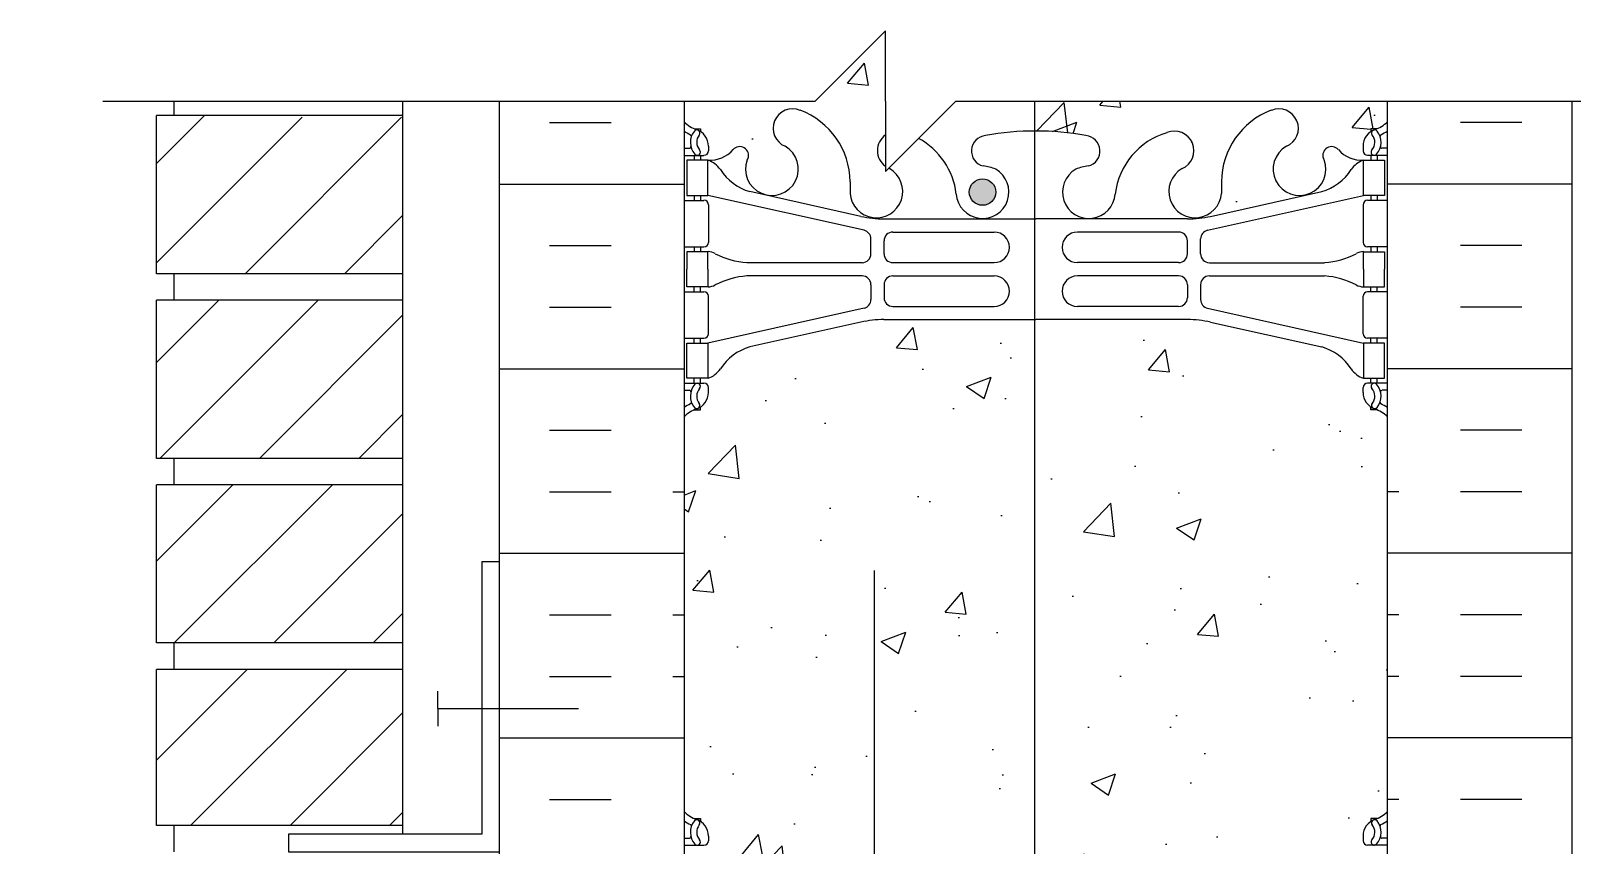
# Model space of a CAD drawing. Header units: inches. Extents: x 112.5 to 171.6, y -23.4 to 65.9.
# Drawn here: x 125.84 to 147.75, y 47.45 to 59.03 of the extents above; entities that cross this region are included whole.
import ezdxf

# ---------------------------------------------------------------- set-up
doc = ezdxf.new("R2010")
doc.units = ezdxf.units.IN
doc.header["$LTSCALE"] = 0.5
doc.header["$MEASUREMENT"] = 0
for name, color, linetype in [('HATCH', 12, 'Continuous'), ('line25', 2, 'Continuous'), ('LINE3', 3, 'Continuous'), ('LINE50', 5, 'Continuous'), ('LINE9', 9, 'Continuous'), ('TEXT', 4, 'Continuous'), ('Web_Edge', 9, 'Continuous')]:
    doc.layers.add(name, color=color, linetype=linetype)

msp = doc.modelspace()

# ---------------------------------------------------------------- hatches: boundary and pattern name
at = {"layer": 'HATCH', "linetype": 'Continuous'}
h = msp.add_hatch(dxfattribs=at)
h.set_pattern_fill('AR-CONC', color=256, scale=0.5)
h.paths.add_polyline_path([(145.121, 57.258), (144.885, 57.258), (144.885, 57.188), (145.08, 57.188), (145.08, 56.688), (144.78, 56.688), (144.78, 57.188, -0.231745), (144.423, 57.339, 0.834349), (144.211, 57.214), (144.223, 57.192, -0.454616), (143.953, 56.696), (144.187, 56.743), (142.606, 56.39, -0.054974), (142.279, 56.354), (140.877, 56.361, -0.767802), (140.69, 57.061, -0.055617), (140.87, 57.107, 0.843243), (140.835, 57.539, 0.047544), (140.121, 57.604, 0.001137), (140.104, 57.604), (140.104, 58.028), (145.121, 58.028)])
h.paths.add_polyline_path([(144.885, 57.595), (144.885, 57.637), (144.975, 57.637, -0.017922), (144.942, 57.624, 0.023511), (144.921, 57.615, -0.345847), (144.975, 57.602, -0.373584), (144.966, 57.274, -1), (144.9, 57.335, 0.373015), (144.905, 57.544, -0.503778), (144.92, 57.615, 0.040132)], flags=16)
h.paths.add_polyline_path([(140.104, 57.604), (140.104, 58.028), (138.985, 58.028), (138.455, 57.499, -0.244723), (138.991, 56.708, 1.661382), (139.553, 57.061, 0.055617), (139.373, 57.107, -0.843243), (139.408, 57.539, -0.046405)])
h.paths.add_polyline_path([(139.553, 56.736, -1), (139.178, 56.736, -1)], flags=16)
h.paths.add_polyline_path([(137.985, 58.028), (137.985, 59.028), (136.985, 58.028), (135.121, 58.028), (135.121, 57.734, 0.088416), (135.267, 57.637), (135.357, 57.637), (135.357, 57.595, -0.249069), (135.467, 57.388), (135.467, 57.321, -0.414214), (135.405, 57.258), (135.357, 57.258), (135.357, 57.188), (135.462, 57.188, 0.231736), (135.82, 57.339, -0.8344), (136.032, 57.214), (136.02, 57.192, 2.155404), (136.559, 57.387, -1), (136.772, 57.898, -0.311223), (137.481, 56.882), (137.481, 56.717, 1.661382), (138.042, 57.07, -0.010672), (138.031, 57.074), (137.985, 57.028), (137.985, 57.102, -0.506462), (137.985, 57.549)])
h.paths.add_polyline_path([(140.104, 54.923), (137.964, 54.923, 0.054974), (137.637, 54.887), (136.056, 54.534, 0.17445), (135.648, 54.238, -0.168672), (135.462, 54.088), (135.357, 54.088), (135.357, 54.018), (135.405, 54.018, -0.414214), (135.467, 53.956), (135.467, 53.888, -0.249069), (135.357, 53.681), (135.357, 53.639), (135.267, 53.639, 0.088416), (135.121, 53.542), (135.121, 47.927, 0.088416), (135.267, 47.829), (135.357, 47.829), (135.357, 47.788, -0.249069), (135.467, 47.581), (135.467, 47.513, -0.414214), (135.405, 47.451), (135.357, 47.451), (135.357, 47.381), (135.462, 47.381, -0.168672), (135.648, 47.231, 0.17445), (136.056, 46.935), (137.637, 46.582, 0.054974), (137.964, 46.546), (140.104, 46.546)])
h.paths.add_polyline_path([(145.121, 53.542, 0.08841), (144.975, 53.639), (144.885, 53.639), (144.885, 53.681, -0.249069), (144.775, 53.888), (144.775, 53.956, -0.414214), (144.838, 54.018), (144.885, 54.018), (144.885, 54.088), (144.78, 54.088, -0.168672), (144.594, 54.238, 0.17445), (144.187, 54.534), (142.606, 54.887, 0.054974), (142.279, 54.923), (140.104, 54.923), (140.104, 46.546), (140.121, 46.546), (142.279, 46.546, 0.054974), (142.606, 46.582), (144.187, 46.935, 0.17445), (144.594, 47.231, -0.168672), (144.78, 47.381), (144.885, 47.381), (144.885, 47.451), (144.838, 47.451, -0.414214), (144.775, 47.513), (144.775, 47.581, -0.249069), (144.885, 47.788), (144.885, 47.829), (144.975, 47.829, 0.08841), (145.121, 47.927)])
h.paths.add_polyline_path([(137.829, 45.098, 0.373375), (137.481, 44.752), (137.481, 44.606, -0.316114), (136.772, 43.571, -1), (136.559, 44.082, 2.155404), (136.02, 44.276), (136.032, 44.255, -0.834375), (135.82, 44.13, 0.23174), (135.462, 44.281), (135.357, 44.281), (135.357, 44.211), (135.405, 44.211, -0.414214), (135.467, 44.148), (135.467, 44.081, -0.249069), (135.357, 43.873), (135.357, 43.832), (135.267, 43.832, 0.088416), (135.121, 43.734), (135.121, 41.734), (135.121, 39.734, 0.088416), (135.267, 39.637), (135.357, 39.637), (135.357, 39.595, -0.249069), (135.467, 39.388), (135.467, 39.321, -0.414214), (135.405, 39.258), (135.357, 39.258), (135.357, 39.188), (135.462, 39.188, 0.231736), (135.82, 39.339, -0.8344), (136.032, 39.214), (136.02, 39.192, 2.155404), (136.559, 39.387, -1), (136.772, 39.898, -0.311223), (137.481, 38.882), (137.481, 38.717, 0.373375), (137.829, 38.371)])
h.paths.add_polyline_path([(140.104, 43.865, -0.046405), (139.408, 43.93, -0.843243), (139.373, 44.362, 0.055617), (139.553, 44.408, 1.661382), (138.991, 44.76, -0.30095), (138.255, 43.888, -1), (138.042, 44.399, 0.79491), (137.829, 45.098), (137.829, 38.371, 0.79491), (138.042, 39.07, -1), (138.255, 39.581, -0.30095), (138.991, 38.708, 1.661382), (139.553, 39.061, 0.055617), (139.373, 39.107, -0.843243), (139.408, 39.539, -0.046405), (140.104, 39.604)])
h.paths.add_polyline_path([(145.121, 41.734), (145.121, 43.734, 0.08841), (144.975, 43.832), (144.885, 43.832), (144.885, 43.873, -0.249069), (144.775, 44.081), (144.775, 44.148, -0.414214), (144.838, 44.211), (144.885, 44.211), (144.885, 44.281), (144.78, 44.281, 0.231736), (144.423, 44.13, -0.8344), (144.211, 44.255), (144.223, 44.276, 2.155404), (143.684, 44.082, -1), (143.471, 43.571, -0.311223), (142.762, 44.587), (142.762, 44.752, 1.661382), (142.201, 44.399, -1), (141.988, 43.888, -0.30095), (141.251, 44.76, 1.661382), (140.69, 44.408, 0.055617), (140.87, 44.362, -0.843243), (140.835, 43.93, -0.048684), (140.104, 43.865), (140.104, 39.604, -0.048684), (140.835, 39.539, -0.843243), (140.87, 39.107, 0.055617), (140.69, 39.061, 1.661382), (141.251, 38.708, -0.30095), (141.988, 39.581, -1), (142.201, 39.07, 1.661382), (142.762, 38.717), (142.762, 38.862, -0.316114), (143.471, 39.898, -1), (143.684, 39.387, 2.155404), (144.223, 39.192), (144.211, 39.214, -0.834375), (144.423, 39.339, 0.23174), (144.78, 39.188), (144.885, 39.188), (144.885, 39.258), (144.838, 39.258, -0.414214), (144.775, 39.321), (144.775, 39.388, -0.249069), (144.885, 39.595), (144.885, 39.637), (144.975, 39.637, 0.08841), (145.121, 39.734)])
h.paths.add_polyline_path([(141.065, 38.736, -1), (140.69, 38.736, -1)], flags=16)
h.paths.add_polyline_path([(137.829, 36.917, 0.032538), (137.637, 36.887), (136.056, 36.534, 0.17445), (135.648, 36.238, -0.168672), (135.462, 36.088), (135.357, 36.088), (135.357, 36.018), (135.405, 36.018, -0.414214), (135.467, 35.956), (135.467, 35.888, -0.249069), (135.357, 35.681), (135.357, 35.639), (135.267, 35.639, 0.088416), (135.121, 35.542), (135.121, 33.6, -0.520567), (135.352, 33.6, -0.520567), (135.473, 33.6, -0.520567), (135.657, 33.6, -0.520567), (135.761, 33.6, -0.520567), (135.971, 33.6, -0.520567), (136.097, 33.6, -0.520567), (136.223, 33.6, -0.520567), (136.433, 33.6, -0.520567), (136.643, 33.6, -0.520567), (136.764, 33.6, -0.520567), (136.989, 33.6, -0.520567), (137.084, 33.6, -0.520567), (137.272, 33.6, -0.520567), (137.551, 33.6, -0.520567), (137.76, 33.6, -0.178016), (137.829, 33.648)])
h.paths.add_polyline_path([(140.104, 36.923), (137.964, 36.923, 0.022397), (137.829, 36.917), (137.829, 33.648, -0.3135), (137.96, 33.6, -0.520567), (138.206, 33.6, -0.520567), (138.316, 33.6, -0.520567), (138.623, 33.6, -0.520567), (138.728, 33.6, -0.520567), (138.843, 33.6, -0.520567), (138.964, 33.6, -0.520567), (139.053, 33.6, -0.520567), (139.168, 33.6, -0.520567), (139.347, 33.6, -0.520567), (139.494, 33.6, -0.520567), (139.646, 33.6, -0.520567), (139.803, 33.6, -0.520567), (139.903, 33.6, -0.520567), (140.081, 33.6, -0.063661), (140.104, 33.625)])
h.paths.add_polyline_path([(145.121, 35.542, 0.08841), (144.975, 35.639), (144.885, 35.639), (144.885, 35.681, -0.249069), (144.775, 35.888), (144.775, 35.956, -0.414214), (144.838, 36.018), (144.885, 36.018), (144.885, 36.088), (144.78, 36.088, -0.168672), (144.594, 36.238, 0.17445), (144.187, 36.534), (142.606, 36.887, 0.054974), (142.279, 36.923), (140.104, 36.923), (140.104, 33.625, -0.44225), (140.302, 33.6, -0.520567), (140.496, 33.6, -0.520567), (140.7, 33.6, -0.520567), (140.8, 33.642, -0.520567), (140.931, 33.642, -0.520567), (141.02, 33.642, -0.439264), (141.121, 33.642, -0.520567), (141.352, 33.642, -0.520567), (141.473, 33.642, -0.520567), (141.657, 33.642, -0.520567), (141.761, 33.642, -0.520567), (141.971, 33.642, -0.520567), (142.097, 33.642, -0.520567), (142.223, 33.642, -0.520567), (142.433, 33.642, -0.520567), (142.643, 33.642, -0.520567), (142.764, 33.642, -0.520567), (142.989, 33.642, -0.520567), (143.084, 33.642, -0.520567), (143.272, 33.642, -0.520567), (143.551, 33.642, -0.520567), (143.76, 33.642, -0.520567), (143.96, 33.642, -0.520567), (144.206, 33.642, -0.520567), (144.316, 33.642, -0.520567), (144.623, 33.642, -0.520567), (144.728, 33.642, -0.520567), (144.843, 33.642, -0.520567), (144.964, 33.642, -0.520567), (145.053, 33.642, -0.285558), (145.121, 33.671)])
h.paths.add_polyline_path([(145.121, 32.609), (145.121, 33.671, 0.285558), (145.053, 33.642, 0.520567), (144.964, 33.642, 0.520567), (144.843, 33.642, 0.520567), (144.728, 33.642, 0.520567), (144.623, 33.642, 0.520567), (144.316, 33.642, 0.520567), (144.206, 33.642, 0.520567), (143.96, 33.642, 0.520567), (143.76, 33.642, 0.520567), (143.551, 33.642, 0.520567), (143.272, 33.642, 0.520567), (143.084, 33.642, 0.520567), (142.989, 33.642, 0.520567), (142.764, 33.642, 0.520567), (142.643, 33.642, 0.520567), (142.433, 33.642, 0.520567), (142.223, 33.642, 0.520567), (142.097, 33.642, 0.520567), (141.971, 33.642, 0.520567), (141.761, 33.642, 0.520567), (141.657, 33.642, 0.520567), (141.473, 33.642, 0.520567), (141.352, 33.642, 0.520567), (141.121, 33.642, 0.439264), (141.02, 33.642, 0.520567), (140.931, 33.642, 0.520567), (140.8, 33.642, 0.520567), (140.7, 33.6, 0.520567), (140.496, 33.6, 0.520567), (140.302, 33.6, 0.520567), (140.081, 33.6, 0.520567), (139.903, 33.6, 0.520567), (139.803, 33.6, 0.520567), (139.646, 33.6, 0.520567), (139.494, 33.6, 0.520567), (139.347, 33.6, 0.520567), (139.168, 33.6, 0.520567), (139.053, 33.6, 0.520567), (138.964, 33.6, 0.520567), (138.843, 33.6, 0.520567), (138.728, 33.6, 0.520567), (138.623, 33.6, 0.520567), (138.316, 33.6, 0.520567), (138.206, 33.6, 0.520567), (137.96, 33.6, 0.3135), (137.829, 33.648), (137.829, 28.552, 0.022397), (137.964, 28.546), (140.121, 28.546), (142.279, 28.546, 0.054974), (142.606, 28.582), (144.187, 28.935, 0.17445), (144.594, 29.231, -0.168672), (144.78, 29.381), (144.885, 29.381), (144.885, 29.451), (144.838, 29.451, -0.414214), (144.775, 29.513), (144.775, 29.581, -0.249069), (144.885, 29.788), (144.885, 29.829), (144.975, 29.829, 0.08841), (145.121, 29.927)])
h.paths.add_polyline_path([(137.829, 33.648, 0.178016), (137.76, 33.6, 0.520567), (137.551, 33.6, 0.520567), (137.272, 33.6, 0.520567), (137.084, 33.6, 0.520567), (136.989, 33.6, 0.520567), (136.764, 33.6, 0.520567), (136.643, 33.6, 0.520567), (136.433, 33.6, 0.520567), (136.223, 33.6, 0.520567), (136.097, 33.6, 0.520567), (135.971, 33.6, 0.520567), (135.761, 33.6, 0.520567), (135.657, 33.6, 0.520567), (135.473, 33.6, 0.520567), (135.352, 33.6, 0.520567), (135.121, 33.6), (135.121, 29.927, 0.088416), (135.267, 29.829), (135.357, 29.829), (135.357, 29.788, -0.249069), (135.467, 29.581), (135.467, 29.513, -0.414214), (135.405, 29.451), (135.357, 29.451), (135.357, 29.381), (135.462, 29.381, -0.168672), (135.648, 29.231, 0.17445), (136.056, 28.935), (137.637, 28.582, 0.032538), (137.829, 28.552)])
h.paths.add_polyline_path([(137.829, 27.098, 0.373375), (137.481, 26.752), (137.481, 26.606, -0.316114), (136.772, 25.571, -1), (136.559, 26.082, 2.155404), (136.02, 26.276), (136.032, 26.255, -0.834375), (135.82, 26.13, 0.23174), (135.462, 26.281), (135.357, 26.281), (135.357, 26.211), (135.405, 26.211, -0.414214), (135.467, 26.148), (135.467, 26.081, -0.249069), (135.357, 25.873), (135.357, 25.832), (135.267, 25.832, 0.088416), (135.121, 25.734), (135.121, 23.734), (135.121, 22.975), (135.2, 23.217, -0.725737), (135.306, 23.236), (135.355, 23.086), (135.481, 23.086, -0.414214), (135.531, 23.036), (135.531, 23.006), (135.631, 23.006), (135.631, 22.029), (136.659, 21.86, -0.02739), (136.689, 21.855), (137.829, 21.667)])
h.paths.add_polyline_path([(141.667, 26.046, -0.208513), (141.251, 26.76, 1.661382), (140.69, 26.408, 0.055617), (140.87, 26.362, -0.843243), (140.835, 25.93, -0.047544), (140.121, 25.865, -0.047544), (139.408, 25.93, -0.843243), (139.373, 26.362, 0.055617), (139.553, 26.408, 1.661382), (138.991, 26.76, -0.30095), (138.255, 25.888, -1), (138.042, 26.399, 0.79491), (137.829, 27.098), (137.829, 21.667), (139.253, 21.433, -0.14917), (139.372, 21.481, -0.049932), (140.121, 21.546, -0.049932), (140.871, 21.481, -0.569775), (141.034, 21.14), (141.434, 21.074, -0.085687), (141.667, 21.337)])
h.paths.add_polyline_path([(143.746, 24.109), (145.121, 24.109), (145.121, 25.734, 0.08841), (144.975, 25.832), (144.885, 25.832), (144.885, 25.873, -0.249069), (144.775, 26.081), (144.775, 26.148, -0.414214), (144.838, 26.211), (144.885, 26.211), (144.885, 26.281), (144.78, 26.281, 0.231736), (144.423, 26.13, -0.8344), (144.211, 26.255), (144.223, 26.276, 0.235665), (144.187, 26.609), (143.746, 26.609, -0.086721), (143.577, 26.639, 0.457284), (143.684, 26.082, -1), (143.471, 25.571, -0.311223), (142.762, 26.587), (142.762, 26.752, 1.661382), (142.201, 26.399, -1), (141.988, 25.888, -0.086978), (141.667, 26.046), (141.667, 21.337, -0.098037), (142.024, 21.523, -1), (142.237, 21.012, 0.063994), (142.161, 20.954), (142.404, 20.914, -0.069484), (142.798, 20.783), (142.798, 20.805, -0.316114), (143.507, 21.84, -1), (143.72, 21.329, 2.155404), (144.259, 21.135), (144.247, 21.156, -0.834375), (144.459, 21.282, 0.10894), (144.611, 21.168), (144.611, 23.006), (144.711, 23.006), (144.711, 23.036, -0.414214), (144.761, 23.086), (144.888, 23.086), (144.93, 23.217, -0.725737), (145.036, 23.236), (145.121, 22.975), (145.121, 23.609), (143.846, 23.609, 0.414214), (143.746, 23.509), (143.746, 22.109), (143.246, 22.109), (143.246, 23.609, -0.414214)])
h.paths.add_polyline_path([(139.517, 21.004, 0.055617), (139.337, 21.049, -0.616523), (139.253, 21.433), (137.829, 21.667), (137.835, 21.268, -0.535521), (138.219, 21.523, -0.30095), (138.955, 20.651, 1.661382)])
h.paths.add_polyline_path([(141.287, 20.651, -0.10956), (141.434, 21.074), (141.034, 21.14, -0.184719), (140.906, 21.049, 0.055617), (140.726, 21.004, 1.661382)])
h.paths.add_polyline_path([(142.798, 20.659), (142.798, 20.783, 0.069484), (142.404, 20.914), (142.161, 20.954, 1.443877)])
h.paths.add_polyline_path([(136.659, 21.86), (135.631, 22.029), (135.631, 21.168, 0.108933), (135.784, 21.282, -0.8344), (135.996, 21.156), (135.984, 21.135, 2.155404), (136.523, 21.329, -0.865711)])
h.paths.add_polyline_path([(138.219, 21.523, -0.30095), (138.955, 20.651, 0.392677), (139.329, 20.304), (137.819, 20.312, -0.392677), (137.445, 20.659), (137.445, 20.824, 0.311223), (136.736, 21.84, 0.0445), (136.689, 21.855), (136.659, 21.86, -0.02739), (136.689, 21.855), (137.829, 21.667), (137.836, 21.259, -0.545488)])
h.paths.add_polyline_path([(141.667, 16.556), (135.793, 16.556, 0.268156), (135.631, 16.408), (135.631, 15.047), (135.751, 14.847), (135.751, 14.734), (135.751, 14.622), (135.631, 14.422), (135.631, 13.061, 0.268156), (135.793, 12.913), (141.667, 12.913)])
h.paths.add_polyline_path([(141.667, 16.556), (141.667, 12.913), (144.45, 12.913, 0.268138), (144.611, 13.061), (144.611, 14.422), (144.491, 14.622), (144.491, 14.734), (144.491, 14.847), (144.611, 15.047), (144.611, 16.408, 0.268138), (144.45, 16.556)])
h.paths.add_polyline_path([(141.667, 8.131, -0.197097), (141.287, 8.818, 1.661382), (140.726, 8.465, 0.055617), (140.906, 8.42, -0.843243), (140.871, 7.987, -0.049932), (140.121, 7.923, -0.049932), (139.372, 7.987, -0.843243), (139.337, 8.42, 0.055617), (139.517, 8.465, 1.661382), (138.955, 8.818, -0.30095), (138.219, 7.946, -1), (138.006, 8.457, 1.661382), (137.445, 8.81), (137.445, 8.664, -0.316114), (136.736, 7.629, -1), (136.523, 8.14, 2.155404), (135.984, 8.334), (135.996, 8.313, -0.834375), (135.784, 8.187, 0.108938), (135.631, 8.3), (135.631, 6.463), (135.531, 6.463), (135.531, 6.433, -0.414214), (135.481, 6.383), (135.355, 6.383), (135.313, 6.252, -0.725737), (135.206, 6.233), (135.121, 6.494), (135.121, 5.734), (138.994, 5.734), (139.994, 6.734), (139.994, 5.734), (139.994, 4.734), (140.994, 5.734), (141.667, 5.734)])
h.paths.add_polyline_path([(144.611, 8.3, 0.108935), (144.459, 8.187, -0.8344), (144.247, 8.313), (144.259, 8.334, 2.155404), (143.72, 8.14, -1), (143.507, 7.629, -0.311223), (142.798, 8.645), (142.798, 8.81, 1.661382), (142.237, 8.457, -1), (142.024, 7.946, -0.098037), (141.667, 8.131), (141.667, 5.734), (145.121, 5.734), (145.121, 6.494), (145.043, 6.252, -0.725737), (144.936, 6.233), (144.888, 6.383), (144.761, 6.383, -0.414214), (144.711, 6.433), (144.711, 6.463), (144.611, 6.463)])
at = {"layer": 'LINE3'}
msp.add_hatch(color=256, dxfattribs=at).paths.add_polyline_path([(139.178, 56.736, 1), (139.553, 56.736, 1)])

# ---------------------------------------------------------------- linework, layer by layer
at = {"layer": 'HATCH'}
for p, q in [((127.621, 57.144), (128.303, 57.825)), ((127.621, 55.73), (129.692, 57.8)), ((128.881, 55.575), (131.106, 57.8)), ((133.21, 57.725), (134.085, 57.725)), ((147.033, 57.725), (146.158, 57.725)), ((132.496, 56.85), (135.121, 56.85)), ((147.746, 56.85), (145.121, 56.85)), ((130.295, 55.575), (131.121, 56.401)), ((133.21, 55.975), (134.085, 55.975)), ((147.033, 55.975), (146.158, 55.975)), ((127.621, 54.315), (128.506, 55.2)), ((127.67, 52.95), (129.92, 55.2)), ((133.21, 55.1), (134.085, 55.1)), ((147.033, 55.1), (146.158, 55.1)), ((129.084, 52.95), (131.121, 54.987)), ((132.496, 54.225), (135.121, 54.225)), ((147.746, 54.225), (145.121, 54.225)), ((130.499, 52.95), (131.121, 53.573)), ((133.21, 53.35), (134.085, 53.35)), ((147.033, 53.35), (146.158, 53.35)), ((127.621, 51.487), (128.709, 52.575)), ((127.874, 50.325), (130.124, 52.575)), ((133.21, 52.475), (134.085, 52.475)), ((134.96, 52.475), (135.121, 52.475)), ((145.283, 52.475), (145.121, 52.475)), ((147.033, 52.475), (146.158, 52.475)), ((129.288, 50.325), (131.121, 52.159)), ((132.496, 51.6), (135.121, 51.6)), ((147.746, 51.6), (145.121, 51.6)), ((130.702, 50.325), (131.121, 50.744)), ((133.21, 50.725), (134.085, 50.725)), ((134.96, 50.725), (135.121, 50.725)), ((145.283, 50.725), (145.121, 50.725)), ((147.033, 50.725), (146.158, 50.725)), ((127.621, 48.659), (128.913, 49.95)), ((128.107, 47.73), (130.327, 49.95)), ((133.21, 49.85), (134.085, 49.85)), ((134.96, 49.85), (135.121, 49.85)), ((145.283, 49.85), (145.121, 49.85)), ((147.033, 49.85), (146.158, 49.85)), ((129.521, 47.73), (131.121, 49.33)), ((132.496, 48.975), (135.121, 48.975)), ((147.746, 48.975), (145.121, 48.975)), ((133.21, 48.1), (134.085, 48.1)), ((145.283, 48.1), (145.121, 48.1)), ((147.033, 48.1), (146.158, 48.1)), ((130.935, 47.73), (131.121, 47.916))]:
    msp.add_line(p, q, dxfattribs=at)
at = {"layer": 'line25'}
for p, q in [((127.871, 57.825), (127.871, 58.028)), ((131.121, 58.028), (131.121, 47.605)), ((135.121, 58.028), (135.121, 41.734)), ((145.121, 41.734), (145.121, 58.028)), ((131.121, 57.825), (127.621, 57.825)), ((127.621, 55.575), (127.621, 57.825)), ((131.121, 55.575), (127.621, 55.575)), ((127.871, 55.2), (127.871, 55.575)), ((127.621, 52.95), (127.621, 55.2)), ((131.121, 55.2), (127.621, 55.2)), ((131.121, 52.95), (127.621, 52.95)), ((127.871, 52.575), (127.871, 52.95)), ((131.121, 52.575), (127.621, 52.575)), ((127.621, 50.325), (127.621, 52.575)), ((131.121, 50.325), (127.621, 50.325)), ((127.871, 49.95), (127.871, 50.325)), ((131.121, 49.95), (127.621, 49.95)), ((127.621, 47.73), (127.621, 49.95)), ((131.121, 47.73), (127.621, 47.73)), ((127.871, 47.355), (127.871, 47.73))]:
    msp.add_line(p, q, dxfattribs=at)
at = {"layer": 'LINE3'}
for p, q in [((140.104, 58.017), (140.104, 33.625)), ((137.829, 21.064), (137.829, 51.356))]:
    msp.add_line(p, q, dxfattribs=at)
msp.add_circle((139.365, 56.736), 0.188, dxfattribs=at)
at = {"layer": 'LINE50'}
for p, q in [((132.496, 41.734), (132.496, 58.028)), ((147.746, 41.734), (147.746, 58.028))]:
    msp.add_line(p, q, dxfattribs=at)
at = {"layer": 'LINE9'}
for p, q in [((137.985, 59.028), (136.985, 58.028)), ((137.985, 58.028), (137.985, 59.028)), ((126.86, 58.028), (136.985, 58.028)), ((137.985, 58.028), (137.985, 57.028)), ((137.985, 57.028), (138.985, 58.028)), ((138.985, 58.028), (148.866, 58.028)), ((131.621, 49.392), (131.621, 49.642)), ((131.621, 49.392), (131.621, 49.142)), ((131.621, 49.392), (133.621, 49.392))]:
    msp.add_line(p, q, dxfattribs=at)
msp.add_lwpolyline([(132.496, 51.48), (132.246, 51.48), (132.246, 47.605), (129.496, 47.605), (129.496, 47.355), (132.496, 47.355)], close=True, dxfattribs=at)
at = {"layer": 'TEXT'}
for points in [[(134.001, 57.53, 0, 0.36, 0), (132.921, 57.53, 0, 0, 0), (126.362, 57.53, 0, 0, 0)], [(127.628, 53.047, 0, 0.36, 0), (126.548, 53.047, 0, 0, 0), (124.37, 53.047, 0, 0, 0)]]:
    msp.add_lwpolyline(points, format="xyseb", dxfattribs=at)
at = {"layer": 'Web_Edge'}
for p, q in [((135.267, 57.637), (135.357, 57.637)), ((135.357, 57.637), (135.357, 57.595)), ((144.975, 57.637), (144.885, 57.637)), ((144.885, 57.637), (144.885, 57.595)), ((135.121, 57.358), (135.199, 57.358)), ((135.121, 57.258), (135.405, 57.258)), ((135.267, 57.258), (135.267, 57.188)), ((135.357, 57.258), (135.357, 57.188)), ((135.467, 57.388), (135.467, 57.321)), ((136.02, 57.192), (136.032, 57.214)), ((144.223, 57.192), (144.211, 57.214)), ((144.775, 57.388), (144.775, 57.321)), ((145.121, 57.258), (144.838, 57.258)), ((144.885, 57.258), (144.885, 57.188)), ((144.975, 57.258), (144.975, 57.188)), ((145.121, 57.358), (145.044, 57.358)), ((137.481, 56.882), (137.481, 56.717)), ((142.762, 56.882), (142.762, 56.717)), ((135.121, 56.618), (135.405, 56.618)), ((135.267, 56.688), (135.267, 56.618)), ((135.357, 56.688), (135.357, 56.618)), ((137.68, 56.192), (135.462, 56.688)), ((135.467, 56.556), (135.467, 56.021)), ((137.637, 56.39), (136.056, 56.743)), ((142.563, 56.192), (144.78, 56.688)), ((142.606, 56.39), (144.187, 56.743)), ((144.775, 56.556), (144.775, 56.021)), ((145.121, 56.618), (144.838, 56.618)), ((144.885, 56.688), (144.885, 56.618)), ((144.975, 56.688), (144.975, 56.618)), ((137.964, 56.354), (140.121, 56.354)), ((142.279, 56.354), (140.121, 56.354)), ((138.09, 56.167), (139.53, 56.167)), ((142.153, 56.167), (140.713, 56.167)), ((135.121, 55.958), (135.405, 55.958)), ((135.267, 55.958), (135.267, 55.888)), ((135.357, 55.958), (135.357, 55.888)), ((137.778, 55.857), (137.778, 56.07)), ((137.965, 55.858), (137.965, 56.042)), ((142.278, 55.858), (142.278, 56.042)), ((142.465, 55.857), (142.465, 56.07)), ((145.121, 55.958), (144.838, 55.958)), ((144.885, 55.958), (144.885, 55.888)), ((144.975, 55.958), (144.975, 55.888)), ((137.653, 55.732), (136.015, 55.732)), ((138.09, 55.733), (139.53, 55.733)), ((142.153, 55.733), (140.713, 55.733)), ((142.59, 55.732), (144.228, 55.732)), ((137.653, 55.544), (136.015, 55.544)), ((138.09, 55.543), (139.53, 55.543)), ((142.153, 55.543), (140.713, 55.543)), ((142.59, 55.544), (144.228, 55.544)), ((135.121, 55.318), (135.405, 55.318)), ((135.267, 55.318), (135.267, 55.388)), ((135.357, 55.318), (135.357, 55.388)), ((135.467, 54.721), (135.467, 55.256)), ((137.778, 55.419), (137.778, 55.207)), ((137.965, 55.418), (137.965, 55.234)), ((142.278, 55.418), (142.278, 55.234)), ((142.465, 55.419), (142.465, 55.207)), ((144.775, 54.721), (144.775, 55.256)), ((145.121, 55.318), (144.838, 55.318)), ((144.885, 55.318), (144.885, 55.388)), ((144.975, 55.318), (144.975, 55.388)), ((137.68, 55.085), (135.462, 54.588)), ((138.09, 55.109), (139.53, 55.109)), ((142.153, 55.109), (140.713, 55.109)), ((142.563, 55.085), (144.78, 54.588)), ((137.637, 54.887), (136.056, 54.534)), ((137.964, 54.923), (140.121, 54.923)), ((142.279, 54.923), (140.121, 54.923)), ((142.606, 54.887), (144.187, 54.534)), ((135.121, 54.658), (135.405, 54.658)), ((135.267, 54.588), (135.267, 54.658)), ((135.357, 54.588), (135.357, 54.658)), ((145.121, 54.658), (144.838, 54.658)), ((144.885, 54.588), (144.885, 54.658)), ((144.975, 54.588), (144.975, 54.658)), ((135.121, 54.018), (135.405, 54.018)), ((135.121, 53.918), (135.199, 53.918)), ((135.267, 54.018), (135.267, 54.088)), ((135.357, 54.018), (135.357, 54.088)), ((135.467, 53.888), (135.467, 53.956)), ((144.775, 53.888), (144.775, 53.956)), ((145.121, 54.018), (144.838, 54.018)), ((144.885, 54.018), (144.885, 54.088)), ((144.975, 54.018), (144.975, 54.088)), ((145.121, 53.918), (145.044, 53.918)), ((135.267, 53.639), (135.357, 53.639)), ((135.357, 53.639), (135.357, 53.681)), ((144.885, 53.639), (144.885, 53.681)), ((144.975, 53.639), (144.885, 53.639)), ((135.267, 47.829), (135.357, 47.829)), ((135.357, 47.829), (135.357, 47.788)), ((144.975, 47.829), (144.885, 47.829)), ((144.885, 47.829), (144.885, 47.788)), ((135.121, 47.551), (135.199, 47.551)), ((135.467, 47.581), (135.467, 47.513)), ((144.775, 47.581), (144.775, 47.513)), ((145.121, 47.551), (145.044, 47.551)), ((135.121, 47.451), (135.405, 47.451)), ((145.121, 47.451), (144.838, 47.451))]:
    msp.add_line(p, q, dxfattribs=at)
for points in [[(135.162, 56.688), (135.462, 56.688), (135.462, 57.188), (135.162, 57.188)], [(145.08, 56.688), (144.78, 56.688), (144.78, 57.188), (145.08, 57.188)], [(135.162, 54.588), (135.462, 54.588), (135.462, 54.088), (135.162, 54.088)], [(145.08, 54.588), (144.78, 54.588), (144.78, 54.088), (145.08, 54.088)]]:
    msp.add_lwpolyline(points, close=True, dxfattribs=at)
for points in [[(135.462, 55.638), (135.462, 55.888), (135.162, 55.888), (135.162, 55.638)], [(144.78, 55.638), (144.78, 55.888), (145.08, 55.888), (145.08, 55.638)], [(135.462, 55.638), (135.462, 55.388), (135.162, 55.388), (135.162, 55.638)], [(144.78, 55.638), (144.78, 55.388), (145.08, 55.388), (145.08, 55.638)]]:
    msp.add_lwpolyline(points, dxfattribs=at)
for centre, radius, start, end in [((136.665, 57.642), 0.277, 67.32, 247.32), ((136.39, 56.876), 1.092, 0.3332, 69.4825), ((143.853, 56.876), 1.092, 110.5175, 179.6668), ((143.578, 57.642), 0.277, 292.68, 112.68), ((135.467, 58.095), 0.5, 226.2109, 250.5288), ((144.775, 58.095), 0.5, 289.4712, 313.7878), ((135.467, 58.095), 0.6, 234.7832, 245.0748), ((135.461, 57.443), 0.25, 140.1145, 222.4609), ((135.205, 57.532), 0.021, 343.464, 63.9957), ((135.303, 57.574), 0.045, 321.448, 139.1879), ((135.217, 57.388), 0.25, 0, 70.5288), ((135.461, 57.443), 0.16, 140.0001, 222.4609), ((138.148, 57.325), 0.277, 126.2791, 233.7209), ((137.964, 56.588), 1.034, 6.6669, 61.6722), ((139.427, 57.32), 0.22, 95.1835, 255.7396), ((140.104, 53.827), 3.777, 89.7394, 100.6275), ((140.139, 53.827), 3.777, 79.3725, 90.2606), ((140.815, 57.32), 0.22, 284.2604, 84.8165), ((142.278, 56.588), 1.034, 106.3365, 173.3331), ((142.094, 57.325), 0.277, 292.68, 112.68), ((145.025, 57.388), 0.25, 109.4712, 180), ((144.939, 57.574), 0.045, 40.8121, 218.552), ((144.782, 57.443), 0.16, 317.5391, 39.9999), ((144.782, 57.443), 0.25, 317.5391, 39.8855), ((145.038, 57.532), 0.021, 116.0043, 196.536), ((144.775, 58.095), 0.6, 294.9252, 305.2168), ((135.2, 57.378), 0.0196, 269.4032, 15.4901), ((135.31, 57.304), 0.045, 222.4609, 42.4609), ((135.405, 57.321), 0.0625, 270, 0), ((135.487, 57.629), 0.441, 266.7976, 318.9873), ((135.914, 57.257), 0.125, 339.6243, 138.9873), ((136.371, 57.062), 0.375, 159.6243, 60.0685), ((143.871, 57.062), 0.375, 119.9315, 20.3757), ((144.328, 57.257), 0.125, 41.0127, 200.3757), ((144.756, 57.629), 0.441, 221.0127, 273.2024), ((144.838, 57.321), 0.0625, 180, 270), ((144.933, 57.304), 0.045, 137.5391, 317.5391), ((145.043, 57.378), 0.0196, 164.5099, 270.5968), ((135.34, 56.846), 0.364, 34.9775, 70.3387), ((136.263, 57.457), 0.743, 212.7919, 253.8107), ((137.855, 56.745), 0.375, 184.2448, 60.0685), ((138.148, 57.325), 0.277, 244.8741, 247.32), ((139.365, 56.736), 0.375, 184.2448, 60.0685), ((139.259, 56.281), 0.834, 69.3729, 82.1063), ((140.877, 56.736), 0.375, 119.9315, 355.7552), ((140.984, 56.281), 0.834, 97.8937, 110.6271), ((142.388, 56.745), 0.375, 119.9315, 355.7552), ((143.98, 57.457), 0.743, 286.1893, 327.2081), ((144.903, 56.846), 0.364, 109.6613, 145.0225), ((135.405, 56.556), 0.0625, 0, 90), ((144.838, 56.556), 0.0625, 90, 180), ((137.964, 57.854), 1.5, 257.4135, 270), ((142.279, 57.854), 1.5, 270, 282.5865), ((137.653, 56.07), 0.125, 0, 77.3767), ((138.09, 56.042), 0.125, 90, 180), ((139.53, 55.95), 0.217, 270, 90), ((140.713, 55.95), 0.217, 90, 270), ((142.153, 56.042), 0.125, 0, 90), ((142.59, 56.07), 0.125, 102.6233, 180), ((135.405, 56.021), 0.0625, 270, 0), ((135.458, 55.67), 0.219, 60.4937, 88.92), ((144.785, 55.67), 0.219, 91.08, 119.5063), ((144.838, 56.021), 0.0625, 180, 270), ((136.104, 56.899), 1.17, 242.6365, 265.6505), ((137.653, 55.857), 0.125, 270, 0), ((138.09, 55.858), 0.125, 180, 270), ((142.153, 55.858), 0.125, 270, 360), ((142.59, 55.857), 0.125, 180, 270), ((144.139, 56.899), 1.17, 274.3495, 297.3635), ((136.104, 54.377), 1.17, 94.3495, 117.3635), ((137.653, 55.419), 0.125, 0, 90), ((138.09, 55.418), 0.125, 90, 180), ((139.53, 55.326), 0.217, 270, 90), ((140.713, 55.326), 0.217, 90, 270), ((142.153, 55.418), 0.125, 0, 90), ((142.59, 55.419), 0.125, 90, 180), ((144.139, 54.377), 1.17, 62.6365, 85.6505), ((135.405, 55.256), 0.0625, 0, 90), ((135.458, 55.607), 0.219, 271.08, 299.5063), ((138.09, 55.234), 0.125, 180, 270), ((142.153, 55.234), 0.125, 270, 0), ((144.785, 55.607), 0.219, 240.4937, 268.92), ((144.838, 55.256), 0.0625, 90, 180), ((137.653, 55.207), 0.125, 282.6233, 0), ((142.59, 55.207), 0.125, 180, 257.3767), ((137.964, 53.423), 1.5, 90, 102.5865), ((142.279, 53.423), 1.5, 77.4135, 90), ((135.405, 54.721), 0.0625, 270, 0), ((144.838, 54.721), 0.0625, 180, 270), ((136.263, 53.82), 0.743, 106.1893, 147.2081), ((143.98, 53.82), 0.743, 32.7919, 73.8107), ((135.34, 54.431), 0.364, 289.6613, 325.0225), ((144.903, 54.431), 0.364, 214.9775, 250.3387), ((135.2, 53.899), 0.0196, 344.5099, 90.5968), ((135.461, 53.834), 0.25, 137.5391, 219.8855), ((135.31, 53.972), 0.045, 317.5391, 137.5391), ((135.461, 53.834), 0.16, 137.5391, 219.9999), ((135.405, 53.956), 0.0625, 360, 90), ((144.838, 53.956), 0.0625, 90, 180), ((144.933, 53.972), 0.045, 42.4609, 222.4609), ((144.782, 53.834), 0.16, 320.0001, 42.4609), ((144.782, 53.834), 0.25, 320.1145, 42.4609), ((145.043, 53.899), 0.0196, 89.4032, 195.4901), ((135.467, 53.181), 0.6, 114.9252, 125.2168), ((135.205, 53.744), 0.021, 296.0043, 16.536), ((135.303, 53.703), 0.045, 220.8121, 38.552), ((135.217, 53.888), 0.25, 289.4712, 360), ((145.025, 53.888), 0.25, 180, 250.5288), ((144.939, 53.703), 0.045, 141.448, 319.1879), ((145.038, 53.744), 0.021, 163.464, 243.9957), ((144.775, 53.181), 0.6, 54.7842, 65.0748), ((135.467, 53.181), 0.5, 109.4712, 133.7891), ((144.775, 53.181), 0.5, 46.2122, 70.5288), ((135.467, 48.288), 0.5, 226.2109, 250.5288), ((135.467, 48.288), 0.6, 234.7832, 245.0748), ((135.461, 47.635), 0.25, 140.1145, 222.4609), ((135.303, 47.766), 0.045, 321.448, 139.1879), ((135.217, 47.581), 0.25, 0, 70.5288), ((145.025, 47.581), 0.25, 109.4712, 180), ((144.939, 47.766), 0.045, 40.8121, 218.552), ((144.775, 48.288), 0.5, 289.4712, 313.7878), ((144.782, 47.635), 0.25, 317.5391, 39.8855), ((144.775, 48.288), 0.6, 294.9252, 305.2158), ((135.2, 47.57), 0.0196, 269.4032, 15.4901), ((135.205, 47.725), 0.021, 343.464, 63.9957), ((135.461, 47.635), 0.16, 140.0001, 222.4609), ((144.782, 47.635), 0.16, 317.5391, 39.9999), ((145.038, 47.725), 0.021, 116.0043, 196.536), ((145.043, 47.57), 0.0196, 164.5099, 270.5968), ((135.31, 47.497), 0.045, 222.4609, 42.4609), ((135.405, 47.513), 0.0625, 270, 0), ((144.838, 47.513), 0.0625, 180, 270), ((144.933, 47.497), 0.045, 137.5391, 317.5391)]:
    msp.add_arc(centre, radius, start, end, dxfattribs=at)
for points in [[(137.965, 55.863), (137.965, 56.037)], [(142.278, 55.863), (142.278, 56.037)], [(137.965, 55.413), (137.965, 55.239)], [(142.278, 55.413), (142.278, 55.239)]]:
    msp.add_open_spline(points, degree=1, dxfattribs=at)

doc.saveas('drawing.dxf')
